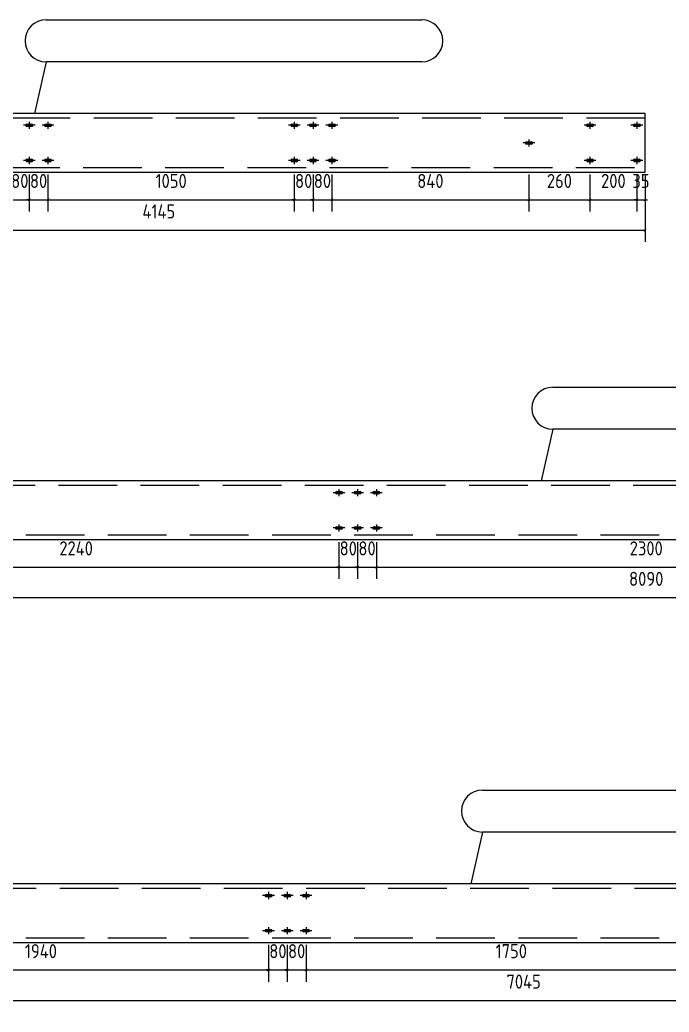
# Model space of a CAD drawing. Extents: x 533809 to 747315, y -17138 to 180511.
# Drawn here: x 687214 to 689982, y 49633 to 53860 of the extents above; entities that cross this region are included whole.
import ezdxf

# ---------------------------------------------------------------- set-up
doc = ezdxf.new("R2010")
doc.units = 0
doc.header["$LTSCALE"] = 1000
doc.header["$MEASUREMENT"] = 0
doc.linetypes.add('DASH', pattern=[0.35, 0.25, -0.1])
doc.layers.add('AXIS', color=3, linetype='Continuous')
doc.styles.get("Standard").update_dxf_attribs({"font": 'gbenor.shx', "bigfont": 'gbcbig.shx'})
doc.dimstyles.get("Standard").update_dxf_attribs({"dimscale": 100, "dimtxt": 3.5, "dimasz": 1, "dimexe": 2.5, "dimexo": 3, "dimgap": 1.5, "dimtad": 1, "dimdec": 0, "dimzin": 0, "dimdsep": 46, "dimtxsty": 'Standard', "dimblk": 'ARCHTICK', "dimcen": 0.09, "dimadec": 0, "dimazin": 0, "dimtfac": 1, "dimtdec": 0, "dimtix": 1, "dimtmove": 2, "dimatfit": 3, "dimfxl": 1, "dimtolj": 1, "dimtzin": 0, "dimarcsym": 0})

# ---------------------------------------------------------------- blocks, each defined once
blk = doc.blocks.new('_ArchTick')
at = {"color": 0, "linetype": 'ByBlock', "const_width": 0.4}
blk.add_lwpolyline([(-0.5, -0.5), (0.5, 0.5)], dxfattribs=at)
blk = doc.blocks.new('*D2745')
at = {"layer": 'AXIS', "color": 3, "lineweight": -2}
for p, q in [((685734.3, 53200.9), (685734.3, 52914)), ((689879.3, 53200.9), (689879.3, 52914)), ((685734.3, 52964), (689879.3, 52964))]:
    blk.add_line(p, q, dxfattribs=at)
at = {"layer": 'Defpoints', "color": 0}
for p in [(685734.3, 53210.9), (689879.3, 53210.9), (689879.3, 52964)]:
    blk.add_point(p, dxfattribs=at)
at = {"layer": 'AXIS', "color": 3, "lineweight": -2, "xscale": 10, "yscale": 10, "zscale": 10, "rotation": 180}
blk.add_blockref('_ArchTick', (685734.3, 52964), dxfattribs=at)
at = {"layer": 'AXIS', "color": 3, "lineweight": -2, "xscale": 10, "yscale": 10, "zscale": 10}
blk.add_blockref('_ArchTick', (689879.3, 52964), dxfattribs=at)
at = {"layer": 'AXIS', "color": 0, "insert": (687806.8, 53044), "char_height": 60, "attachment_point": 5}
blk.add_mtext('\\A1;4145', dxfattribs=at)
blk = doc.blocks.new('*D2698')
at = {"layer": 'AXIS', "color": 3, "lineweight": -2}
for p, q in [((687174.3, 53200.9), (687174.3, 53043.7)), ((687254.3, 53200.9), (687254.3, 53043.7)), ((687174.3, 53093.7), (687164.3, 53093.7)), ((687174.3, 53093.7), (687254.3, 53093.7)), ((687254.3, 53093.7), (687264.3, 53093.7))]:
    blk.add_line(p, q, dxfattribs=at)
at = {"layer": 'Defpoints', "color": 0}
for p in [(687174.3, 53210.9), (687254.3, 53210.9), (687254.3, 53093.7)]:
    blk.add_point(p, dxfattribs=at)
at = {"layer": 'AXIS', "color": 3, "lineweight": -2, "xscale": 10, "yscale": 10, "zscale": 10}
blk.add_blockref('_ArchTick', (687174.3, 53093.7), dxfattribs=at)
at = {"layer": 'AXIS', "color": 3, "lineweight": -2, "xscale": 10, "yscale": 10, "zscale": 10, "rotation": 180}
blk.add_blockref('_ArchTick', (687254.3, 53093.7), dxfattribs=at)
at = {"layer": 'AXIS', "color": 0, "insert": (687214.3, 53173.7), "char_height": 60, "attachment_point": 5}
blk.add_mtext('\\A1;80', dxfattribs=at)
blk = doc.blocks.new('*D2699')
at = {"layer": 'AXIS', "color": 3, "lineweight": -2}
for p, q in [((687254.3, 53200.9), (687254.3, 53043.7)), ((687334.3, 53200.9), (687334.3, 53043.7)), ((687254.3, 53093.7), (687244.3, 53093.7)), ((687254.3, 53093.7), (687334.3, 53093.7)), ((687334.3, 53093.7), (687344.3, 53093.7))]:
    blk.add_line(p, q, dxfattribs=at)
at = {"layer": 'Defpoints', "color": 0}
for p in [(687254.3, 53210.9), (687334.3, 53210.9), (687334.3, 53093.7)]:
    blk.add_point(p, dxfattribs=at)
at = {"layer": 'AXIS', "color": 3, "lineweight": -2, "xscale": 10, "yscale": 10, "zscale": 10}
blk.add_blockref('_ArchTick', (687254.3, 53093.7), dxfattribs=at)
at = {"layer": 'AXIS', "color": 3, "lineweight": -2, "xscale": 10, "yscale": 10, "zscale": 10, "rotation": 180}
blk.add_blockref('_ArchTick', (687334.3, 53093.7), dxfattribs=at)
at = {"layer": 'AXIS', "color": 0, "insert": (687294.3, 53173.7), "char_height": 60, "attachment_point": 5}
blk.add_mtext('\\A1;80', dxfattribs=at)
blk = doc.blocks.new('*D2700')
at = {"layer": 'AXIS', "color": 3, "lineweight": -2}
for p, q in [((687334.3, 53200.9), (687334.3, 53043.7)), ((688384.3, 53200.9), (688384.3, 53043.7)), ((687334.3, 53093.7), (688384.3, 53093.7))]:
    blk.add_line(p, q, dxfattribs=at)
at = {"layer": 'Defpoints', "color": 0}
for p in [(687334.3, 53210.9), (688384.3, 53210.9), (688384.3, 53093.7)]:
    blk.add_point(p, dxfattribs=at)
at = {"layer": 'AXIS', "color": 3, "lineweight": -2, "xscale": 10, "yscale": 10, "zscale": 10, "rotation": 180}
blk.add_blockref('_ArchTick', (687334.3, 53093.7), dxfattribs=at)
at = {"layer": 'AXIS', "color": 3, "lineweight": -2, "xscale": 10, "yscale": 10, "zscale": 10}
blk.add_blockref('_ArchTick', (688384.3, 53093.7), dxfattribs=at)
at = {"layer": 'AXIS', "color": 0, "insert": (687859.3, 53173.7), "char_height": 60, "attachment_point": 5}
blk.add_mtext('\\A1;1050', dxfattribs=at)
blk = doc.blocks.new('*D2701')
at = {"layer": 'AXIS', "color": 3, "lineweight": -2}
for p, q in [((688384.3, 53200.9), (688384.3, 53043.7)), ((688464.3, 53200.9), (688464.3, 53043.7)), ((688384.3, 53093.7), (688374.3, 53093.7)), ((688384.3, 53093.7), (688464.3, 53093.7)), ((688464.3, 53093.7), (688474.3, 53093.7))]:
    blk.add_line(p, q, dxfattribs=at)
at = {"layer": 'Defpoints', "color": 0}
for p in [(688384.3, 53210.9), (688464.3, 53210.9), (688464.3, 53093.7)]:
    blk.add_point(p, dxfattribs=at)
at = {"layer": 'AXIS', "color": 3, "lineweight": -2, "xscale": 10, "yscale": 10, "zscale": 10}
blk.add_blockref('_ArchTick', (688384.3, 53093.7), dxfattribs=at)
at = {"layer": 'AXIS', "color": 3, "lineweight": -2, "xscale": 10, "yscale": 10, "zscale": 10, "rotation": 180}
blk.add_blockref('_ArchTick', (688464.3, 53093.7), dxfattribs=at)
at = {"layer": 'AXIS', "color": 0, "insert": (688424.3, 53173.7), "char_height": 60, "attachment_point": 5}
blk.add_mtext('\\A1;80', dxfattribs=at)
blk = doc.blocks.new('*D2702')
at = {"layer": 'AXIS', "color": 3, "lineweight": -2}
for p, q in [((688464.3, 53200.9), (688464.3, 53043.7)), ((688544.3, 53200.9), (688544.3, 53043.7)), ((688464.3, 53093.7), (688454.3, 53093.7)), ((688464.3, 53093.7), (688544.3, 53093.7)), ((688544.3, 53093.7), (688554.3, 53093.7))]:
    blk.add_line(p, q, dxfattribs=at)
at = {"layer": 'Defpoints', "color": 0}
for p in [(688464.3, 53210.9), (688544.3, 53210.9), (688544.3, 53093.7)]:
    blk.add_point(p, dxfattribs=at)
at = {"layer": 'AXIS', "color": 3, "lineweight": -2, "xscale": 10, "yscale": 10, "zscale": 10}
blk.add_blockref('_ArchTick', (688464.3, 53093.7), dxfattribs=at)
at = {"layer": 'AXIS', "color": 3, "lineweight": -2, "xscale": 10, "yscale": 10, "zscale": 10, "rotation": 180}
blk.add_blockref('_ArchTick', (688544.3, 53093.7), dxfattribs=at)
at = {"layer": 'AXIS', "color": 0, "insert": (688504.3, 53173.7), "char_height": 60, "attachment_point": 5}
blk.add_mtext('\\A1;80', dxfattribs=at)
blk = doc.blocks.new('*D2703')
at = {"layer": 'AXIS', "color": 3, "lineweight": -2}
for p, q in [((688544.3, 53200.9), (688544.3, 53043.7)), ((689384.3, 53200.9), (689384.3, 53043.7)), ((688544.3, 53093.7), (689384.3, 53093.7))]:
    blk.add_line(p, q, dxfattribs=at)
at = {"layer": 'Defpoints', "color": 0}
for p in [(688544.3, 53210.9), (689384.3, 53210.9), (689384.3, 53093.7)]:
    blk.add_point(p, dxfattribs=at)
at = {"layer": 'AXIS', "color": 3, "lineweight": -2, "xscale": 10, "yscale": 10, "zscale": 10, "rotation": 180}
blk.add_blockref('_ArchTick', (688544.3, 53093.7), dxfattribs=at)
at = {"layer": 'AXIS', "color": 3, "lineweight": -2, "xscale": 10, "yscale": 10, "zscale": 10}
blk.add_blockref('_ArchTick', (689384.3, 53093.7), dxfattribs=at)
at = {"layer": 'AXIS', "color": 0, "insert": (688964.3, 53173.7), "char_height": 60, "attachment_point": 5}
blk.add_mtext('\\A1;840', dxfattribs=at)
blk = doc.blocks.new('*D2704')
at = {"layer": 'AXIS', "color": 3, "lineweight": -2}
for p, q in [((689384.3, 53200.9), (689384.3, 53043.7)), ((689644.3, 53200.9), (689644.3, 53043.7)), ((689384.3, 53093.7), (689644.3, 53093.7))]:
    blk.add_line(p, q, dxfattribs=at)
at = {"layer": 'Defpoints', "color": 0}
for p in [(689384.3, 53210.9), (689644.3, 53210.9), (689644.3, 53093.7)]:
    blk.add_point(p, dxfattribs=at)
at = {"layer": 'AXIS', "color": 3, "lineweight": -2, "xscale": 10, "yscale": 10, "zscale": 10, "rotation": 180}
blk.add_blockref('_ArchTick', (689384.3, 53093.7), dxfattribs=at)
at = {"layer": 'AXIS', "color": 3, "lineweight": -2, "xscale": 10, "yscale": 10, "zscale": 10}
blk.add_blockref('_ArchTick', (689644.3, 53093.7), dxfattribs=at)
at = {"layer": 'AXIS', "color": 0, "insert": (689514.3, 53173.7), "char_height": 60, "attachment_point": 5}
blk.add_mtext('\\A1;260', dxfattribs=at)
blk = doc.blocks.new('*D2705')
at = {"layer": 'AXIS', "color": 3, "lineweight": -2}
for p, q in [((689644.3, 53200.9), (689644.3, 53043.7)), ((689844.3, 53200.9), (689844.3, 53043.7)), ((689644.3, 53093.7), (689844.3, 53093.7))]:
    blk.add_line(p, q, dxfattribs=at)
at = {"layer": 'Defpoints', "color": 0}
for p in [(689644.3, 53210.9), (689844.3, 53210.9), (689844.3, 53093.7)]:
    blk.add_point(p, dxfattribs=at)
at = {"layer": 'AXIS', "color": 3, "lineweight": -2, "xscale": 10, "yscale": 10, "zscale": 10, "rotation": 180}
blk.add_blockref('_ArchTick', (689644.3, 53093.7), dxfattribs=at)
at = {"layer": 'AXIS', "color": 3, "lineweight": -2, "xscale": 10, "yscale": 10, "zscale": 10}
blk.add_blockref('_ArchTick', (689844.3, 53093.7), dxfattribs=at)
at = {"layer": 'AXIS', "color": 0, "insert": (689744.3, 53173.7), "char_height": 60, "attachment_point": 5}
blk.add_mtext('\\A1;200', dxfattribs=at)
blk = doc.blocks.new('*D2706')
at = {"layer": 'AXIS', "color": 3, "lineweight": -2}
for p, q in [((689844.3, 53200.9), (689844.3, 53043.7)), ((689879.3, 53200.9), (689879.3, 53043.7)), ((689844.3, 53093.7), (689834.3, 53093.7)), ((689844.3, 53093.7), (689879.3, 53093.7)), ((689879.3, 53093.7), (689889.3, 53093.7))]:
    blk.add_line(p, q, dxfattribs=at)
at = {"layer": 'Defpoints', "color": 0}
for p in [(689844.3, 53210.9), (689879.3, 53210.9), (689879.3, 53093.7)]:
    blk.add_point(p, dxfattribs=at)
at = {"layer": 'AXIS', "color": 3, "lineweight": -2, "xscale": 10, "yscale": 10, "zscale": 10}
blk.add_blockref('_ArchTick', (689844.3, 53093.7), dxfattribs=at)
at = {"layer": 'AXIS', "color": 3, "lineweight": -2, "xscale": 10, "yscale": 10, "zscale": 10, "rotation": 180}
blk.add_blockref('_ArchTick', (689879.3, 53093.7), dxfattribs=at)
at = {"layer": 'AXIS', "color": 0, "insert": (689861.8, 53173.7), "char_height": 60, "attachment_point": 5}
blk.add_mtext('\\A1;35', dxfattribs=at)
blk = doc.blocks.new('*D2711')
at = {"layer": 'AXIS', "color": 3, "lineweight": -2}
for p, q in [((685839.3, 51635.8), (685839.3, 51348.9)), ((693929.3, 51635.8), (693929.3, 51348.9)), ((685839.3, 51398.9), (693929.3, 51398.9))]:
    blk.add_line(p, q, dxfattribs=at)
at = {"layer": 'Defpoints', "color": 0}
for p in [(685839.3, 51645.8), (693929.3, 51645.8), (693929.3, 51398.9)]:
    blk.add_point(p, dxfattribs=at)
at = {"layer": 'AXIS', "color": 3, "lineweight": -2, "xscale": 10, "yscale": 10, "zscale": 10, "rotation": 180}
blk.add_blockref('_ArchTick', (685839.3, 51398.9), dxfattribs=at)
at = {"layer": 'AXIS', "color": 3, "lineweight": -2, "xscale": 10, "yscale": 10, "zscale": 10}
blk.add_blockref('_ArchTick', (693929.3, 51398.9), dxfattribs=at)
at = {"layer": 'AXIS', "color": 0, "insert": (689884.3, 51478.9), "char_height": 60, "attachment_point": 5}
blk.add_mtext('\\A1;8090', dxfattribs=at)
blk = doc.blocks.new('*D2714')
at = {"layer": 'AXIS', "color": 3, "lineweight": -2}
for p, q in [((686334.3, 51635.8), (686334.3, 51478.6)), ((688574.3, 51635.8), (688574.3, 51478.6)), ((686334.3, 51528.6), (688574.3, 51528.6))]:
    blk.add_line(p, q, dxfattribs=at)
at = {"layer": 'Defpoints', "color": 0}
for p in [(686334.3, 51645.8), (688574.3, 51645.8), (688574.3, 51528.6)]:
    blk.add_point(p, dxfattribs=at)
at = {"layer": 'AXIS', "color": 3, "lineweight": -2, "xscale": 10, "yscale": 10, "zscale": 10, "rotation": 180}
blk.add_blockref('_ArchTick', (686334.3, 51528.6), dxfattribs=at)
at = {"layer": 'AXIS', "color": 3, "lineweight": -2, "xscale": 10, "yscale": 10, "zscale": 10}
blk.add_blockref('_ArchTick', (688574.3, 51528.6), dxfattribs=at)
at = {"layer": 'AXIS', "color": 0, "insert": (687454.3, 51608.6), "char_height": 60, "attachment_point": 5}
blk.add_mtext('\\A1;2240', dxfattribs=at)
blk = doc.blocks.new('*D2715')
at = {"layer": 'AXIS', "color": 3, "lineweight": -2}
for p, q in [((688574.3, 51635.8), (688574.3, 51478.6)), ((688654.3, 51635.8), (688654.3, 51478.6)), ((688574.3, 51528.6), (688564.3, 51528.6)), ((688574.3, 51528.6), (688654.3, 51528.6)), ((688654.3, 51528.6), (688664.3, 51528.6))]:
    blk.add_line(p, q, dxfattribs=at)
at = {"layer": 'Defpoints', "color": 0}
for p in [(688574.3, 51645.8), (688654.3, 51645.8), (688654.3, 51528.6)]:
    blk.add_point(p, dxfattribs=at)
at = {"layer": 'AXIS', "color": 3, "lineweight": -2, "xscale": 10, "yscale": 10, "zscale": 10}
blk.add_blockref('_ArchTick', (688574.3, 51528.6), dxfattribs=at)
at = {"layer": 'AXIS', "color": 3, "lineweight": -2, "xscale": 10, "yscale": 10, "zscale": 10, "rotation": 180}
blk.add_blockref('_ArchTick', (688654.3, 51528.6), dxfattribs=at)
at = {"layer": 'AXIS', "color": 0, "insert": (688614.3, 51608.6), "char_height": 60, "attachment_point": 5}
blk.add_mtext('\\A1;80', dxfattribs=at)
blk = doc.blocks.new('*D2716')
at = {"layer": 'AXIS', "color": 3, "lineweight": -2}
for p, q in [((688654.3, 51635.8), (688654.3, 51478.6)), ((688734.3, 51635.8), (688734.3, 51478.6)), ((688654.3, 51528.6), (688644.3, 51528.6)), ((688654.3, 51528.6), (688734.3, 51528.6)), ((688734.3, 51528.6), (688744.3, 51528.6))]:
    blk.add_line(p, q, dxfattribs=at)
at = {"layer": 'Defpoints', "color": 0}
for p in [(688654.3, 51645.8), (688734.3, 51645.8), (688734.3, 51528.6)]:
    blk.add_point(p, dxfattribs=at)
at = {"layer": 'AXIS', "color": 3, "lineweight": -2, "xscale": 10, "yscale": 10, "zscale": 10}
blk.add_blockref('_ArchTick', (688654.3, 51528.6), dxfattribs=at)
at = {"layer": 'AXIS', "color": 3, "lineweight": -2, "xscale": 10, "yscale": 10, "zscale": 10, "rotation": 180}
blk.add_blockref('_ArchTick', (688734.3, 51528.6), dxfattribs=at)
at = {"layer": 'AXIS', "color": 0, "insert": (688694.3, 51608.6), "char_height": 60, "attachment_point": 5}
blk.add_mtext('\\A1;80', dxfattribs=at)
blk = doc.blocks.new('*D2717')
at = {"layer": 'AXIS', "color": 3, "lineweight": -2}
for p, q in [((688734.3, 51635.8), (688734.3, 51478.6)), ((691034.3, 51635.8), (691034.3, 51478.6)), ((688734.3, 51528.6), (691034.3, 51528.6))]:
    blk.add_line(p, q, dxfattribs=at)
at = {"layer": 'Defpoints', "color": 0}
for p in [(688734.3, 51645.8), (691034.3, 51645.8), (691034.3, 51528.6)]:
    blk.add_point(p, dxfattribs=at)
at = {"layer": 'AXIS', "color": 3, "lineweight": -2, "xscale": 10, "yscale": 10, "zscale": 10, "rotation": 180}
blk.add_blockref('_ArchTick', (688734.3, 51528.6), dxfattribs=at)
at = {"layer": 'AXIS', "color": 3, "lineweight": -2, "xscale": 10, "yscale": 10, "zscale": 10}
blk.add_blockref('_ArchTick', (691034.3, 51528.6), dxfattribs=at)
at = {"layer": 'AXIS', "color": 0, "insert": (689884.3, 51608.6), "char_height": 60, "attachment_point": 5}
blk.add_mtext('\\A1;2300', dxfattribs=at)
blk = doc.blocks.new('*D2728')
at = {"layer": 'AXIS', "color": 3, "lineweight": -2}
for p, q in [((685839.3, 49920), (685839.3, 49633.2)), ((692884.3, 49920), (692884.3, 49633.2)), ((685839.3, 49683.2), (692884.3, 49683.2))]:
    blk.add_line(p, q, dxfattribs=at)
at = {"layer": 'Defpoints', "color": 0}
for p in [(685839.3, 49930), (692884.3, 49930), (692884.3, 49683.2)]:
    blk.add_point(p, dxfattribs=at)
at = {"layer": 'AXIS', "color": 3, "lineweight": -2, "xscale": 10, "yscale": 10, "zscale": 10, "rotation": 180}
blk.add_blockref('_ArchTick', (685839.3, 49683.2), dxfattribs=at)
at = {"layer": 'AXIS', "color": 3, "lineweight": -2, "xscale": 10, "yscale": 10, "zscale": 10}
blk.add_blockref('_ArchTick', (692884.3, 49683.2), dxfattribs=at)
at = {"layer": 'AXIS', "color": 0, "insert": (689361.8, 49763.2), "char_height": 60, "attachment_point": 5}
blk.add_mtext('\\A1;7045', dxfattribs=at)
blk = doc.blocks.new('*D2731')
at = {"layer": 'AXIS', "color": 3, "lineweight": -2}
for p, q in [((686334.3, 49920), (686334.3, 49762.9)), ((688274.3, 49920), (688274.3, 49762.9)), ((686334.3, 49812.9), (688274.3, 49812.9))]:
    blk.add_line(p, q, dxfattribs=at)
at = {"layer": 'Defpoints', "color": 0}
for p in [(686334.3, 49930), (688274.3, 49930), (688274.3, 49812.9)]:
    blk.add_point(p, dxfattribs=at)
at = {"layer": 'AXIS', "color": 3, "lineweight": -2, "xscale": 10, "yscale": 10, "zscale": 10, "rotation": 180}
blk.add_blockref('_ArchTick', (686334.3, 49812.9), dxfattribs=at)
at = {"layer": 'AXIS', "color": 3, "lineweight": -2, "xscale": 10, "yscale": 10, "zscale": 10}
blk.add_blockref('_ArchTick', (688274.3, 49812.9), dxfattribs=at)
at = {"layer": 'AXIS', "color": 0, "insert": (687304.3, 49892.9), "char_height": 60, "attachment_point": 5}
blk.add_mtext('\\A1;1940', dxfattribs=at)
blk = doc.blocks.new('*D2732')
at = {"layer": 'AXIS', "color": 3, "lineweight": -2}
for p, q in [((688274.3, 49920), (688274.3, 49762.9)), ((688354.3, 49920), (688354.3, 49762.9)), ((688274.3, 49812.9), (688264.3, 49812.9)), ((688274.3, 49812.9), (688354.3, 49812.9)), ((688354.3, 49812.9), (688364.3, 49812.9))]:
    blk.add_line(p, q, dxfattribs=at)
at = {"layer": 'Defpoints', "color": 0}
for p in [(688274.3, 49930), (688354.3, 49930), (688354.3, 49812.9)]:
    blk.add_point(p, dxfattribs=at)
at = {"layer": 'AXIS', "color": 3, "lineweight": -2, "xscale": 10, "yscale": 10, "zscale": 10}
blk.add_blockref('_ArchTick', (688274.3, 49812.9), dxfattribs=at)
at = {"layer": 'AXIS', "color": 3, "lineweight": -2, "xscale": 10, "yscale": 10, "zscale": 10, "rotation": 180}
blk.add_blockref('_ArchTick', (688354.3, 49812.9), dxfattribs=at)
at = {"layer": 'AXIS', "color": 0, "insert": (688314.3, 49892.9), "char_height": 60, "attachment_point": 5}
blk.add_mtext('\\A1;80', dxfattribs=at)
blk = doc.blocks.new('*D2733')
at = {"layer": 'AXIS', "color": 3, "lineweight": -2}
for p, q in [((688354.3, 49920), (688354.3, 49762.9)), ((688434.3, 49920), (688434.3, 49762.9)), ((688354.3, 49812.9), (688344.3, 49812.9)), ((688354.3, 49812.9), (688434.3, 49812.9)), ((688434.3, 49812.9), (688444.3, 49812.9))]:
    blk.add_line(p, q, dxfattribs=at)
at = {"layer": 'Defpoints', "color": 0}
for p in [(688354.3, 49930), (688434.3, 49930), (688434.3, 49812.9)]:
    blk.add_point(p, dxfattribs=at)
at = {"layer": 'AXIS', "color": 3, "lineweight": -2, "xscale": 10, "yscale": 10, "zscale": 10}
blk.add_blockref('_ArchTick', (688354.3, 49812.9), dxfattribs=at)
at = {"layer": 'AXIS', "color": 3, "lineweight": -2, "xscale": 10, "yscale": 10, "zscale": 10, "rotation": 180}
blk.add_blockref('_ArchTick', (688434.3, 49812.9), dxfattribs=at)
at = {"layer": 'AXIS', "color": 0, "insert": (688394.3, 49892.9), "char_height": 60, "attachment_point": 5}
blk.add_mtext('\\A1;80', dxfattribs=at)
blk = doc.blocks.new('*D2734')
at = {"layer": 'AXIS', "color": 3, "lineweight": -2}
for p, q in [((688434.3, 49920), (688434.3, 49762.9)), ((690184.3, 49920), (690184.3, 49762.9)), ((688434.3, 49812.9), (690184.3, 49812.9))]:
    blk.add_line(p, q, dxfattribs=at)
at = {"layer": 'Defpoints', "color": 0}
for p in [(688434.3, 49930), (690184.3, 49930), (690184.3, 49812.9)]:
    blk.add_point(p, dxfattribs=at)
at = {"layer": 'AXIS', "color": 3, "lineweight": -2, "xscale": 10, "yscale": 10, "zscale": 10, "rotation": 180}
blk.add_blockref('_ArchTick', (688434.3, 49812.9), dxfattribs=at)
at = {"layer": 'AXIS', "color": 3, "lineweight": -2, "xscale": 10, "yscale": 10, "zscale": 10}
blk.add_blockref('_ArchTick', (690184.3, 49812.9), dxfattribs=at)
at = {"layer": 'AXIS', "color": 0, "insert": (689309.3, 49892.9), "char_height": 60, "attachment_point": 5}
blk.add_mtext('\\A1;1750', dxfattribs=at)

msp = doc.modelspace()

# ---------------------------------------------------------------- linework, layer by layer
for p, q in [((687325.9, 53681.3), (687276.8, 53460.9)), ((689879.3, 53460.9), (685734.3, 53460.9)), ((689879.3, 53210.9), (689879.3, 53460.9)), ((687279.3, 53410.9), (687229.3, 53410.9)), ((687244.3, 53415.9), (687264.3, 53415.9)), ((687264.3, 53405.9), (687244.3, 53405.9)), ((687254.3, 53425.9), (687254.3, 53395.9)), ((687359.3, 53410.9), (687309.3, 53410.9)), ((687324.3, 53415.9), (687344.3, 53415.9)), ((687344.3, 53405.9), (687324.3, 53405.9)), ((687334.3, 53425.9), (687334.3, 53395.9)), ((688409.3, 53410.9), (688359.3, 53410.9)), ((688374.3, 53415.9), (688394.3, 53415.9)), ((688394.3, 53405.9), (688374.3, 53405.9)), ((688384.3, 53425.9), (688384.3, 53395.9)), ((688489.3, 53410.9), (688439.3, 53410.9)), ((688454.3, 53415.9), (688474.3, 53415.9)), ((688474.3, 53405.9), (688454.3, 53405.9)), ((688464.3, 53425.9), (688464.3, 53395.9)), ((688569.3, 53410.9), (688519.3, 53410.9)), ((688534.3, 53415.9), (688554.3, 53415.9)), ((688554.3, 53405.9), (688534.3, 53405.9)), ((688544.3, 53425.9), (688544.3, 53395.9)), ((689669.3, 53410.9), (689619.3, 53410.9)), ((689634.3, 53415.9), (689654.3, 53415.9)), ((689654.3, 53405.9), (689634.3, 53405.9)), ((689644.3, 53425.9), (689644.3, 53395.9)), ((689869.3, 53410.9), (689819.3, 53410.9)), ((689834.3, 53415.9), (689854.3, 53415.9)), ((689854.3, 53405.9), (689834.3, 53405.9)), ((689844.3, 53425.9), (689844.3, 53395.9)), ((689384.3, 53350.9), (689384.3, 53320.9)), ((689409.3, 53335.9), (689359.3, 53335.9)), ((689374.3, 53340.9), (689394.3, 53340.9)), ((689394.3, 53330.9), (689374.3, 53330.9)), ((687279.3, 53260.9), (687229.3, 53260.9)), ((687244.3, 53265.9), (687264.3, 53265.9)), ((687254.3, 53275.9), (687254.3, 53245.9)), ((687359.3, 53260.9), (687309.3, 53260.9)), ((687324.3, 53265.9), (687344.3, 53265.9)), ((687334.3, 53275.9), (687334.3, 53245.9)), ((688409.3, 53260.9), (688359.3, 53260.9)), ((688374.3, 53265.9), (688394.3, 53265.9)), ((688384.3, 53275.9), (688384.3, 53245.9)), ((688489.3, 53260.9), (688439.3, 53260.9)), ((688454.3, 53265.9), (688474.3, 53265.9)), ((688464.3, 53275.9), (688464.3, 53245.9)), ((688569.3, 53260.9), (688519.3, 53260.9)), ((688534.3, 53265.9), (688554.3, 53265.9)), ((688544.3, 53275.9), (688544.3, 53245.9)), ((689669.3, 53260.9), (689619.3, 53260.9)), ((689634.3, 53265.9), (689654.3, 53265.9)), ((689644.3, 53275.9), (689644.3, 53245.9)), ((689869.3, 53260.9), (689819.3, 53260.9)), ((689834.3, 53265.9), (689854.3, 53265.9)), ((689844.3, 53275.9), (689844.3, 53245.9)), ((687264.3, 53255.9), (687244.3, 53255.9)), ((687344.3, 53255.9), (687324.3, 53255.9)), ((688394.3, 53255.9), (688374.3, 53255.9)), ((688474.3, 53255.9), (688454.3, 53255.9)), ((688554.3, 53255.9), (688534.3, 53255.9)), ((689654.3, 53255.9), (689634.3, 53255.9)), ((689854.3, 53255.9), (689834.3, 53255.9)), ((685734.3, 53210.9), (689879.3, 53210.9)), ((689486.1, 52116.1), (689437, 51895.8)), ((693929.3, 51895.8), (685839.3, 51895.8)), ((688599.3, 51845.8), (688549.3, 51845.8)), ((688564.3, 51850.8), (688584.3, 51850.8)), ((688584.3, 51840.8), (688564.3, 51840.8)), ((688574.3, 51860.8), (688574.3, 51830.8)), ((688679.3, 51845.8), (688629.3, 51845.8)), ((688644.3, 51850.8), (688664.3, 51850.8)), ((688664.3, 51840.8), (688644.3, 51840.8)), ((688654.3, 51860.8), (688654.3, 51830.8)), ((688759.3, 51845.8), (688709.3, 51845.8)), ((688724.3, 51850.8), (688744.3, 51850.8)), ((688744.3, 51840.8), (688724.3, 51840.8)), ((688734.3, 51860.8), (688734.3, 51830.8)), ((688599.3, 51695.8), (688549.3, 51695.8)), ((688564.3, 51700.8), (688584.3, 51700.8)), ((688574.3, 51710.8), (688574.3, 51680.8)), ((688679.3, 51695.8), (688629.3, 51695.8)), ((688644.3, 51700.8), (688664.3, 51700.8)), ((688654.3, 51710.8), (688654.3, 51680.8)), ((688759.3, 51695.8), (688709.3, 51695.8)), ((688724.3, 51700.8), (688744.3, 51700.8)), ((688734.3, 51710.8), (688734.3, 51680.8)), ((688584.3, 51690.8), (688564.3, 51690.8)), ((688664.3, 51690.8), (688644.3, 51690.8)), ((688744.3, 51690.8), (688724.3, 51690.8)), ((685839.3, 51645.8), (693929.3, 51645.8)), ((689186.1, 50400.4), (689137, 50180)), ((692884.3, 50180), (685839.3, 50180)), ((688264.3, 50135), (688284.3, 50135)), ((688274.3, 50145), (688274.3, 50115)), ((688344.3, 50135), (688364.3, 50135)), ((688354.3, 50145), (688354.3, 50115)), ((688424.3, 50135), (688444.3, 50135)), ((688434.3, 50145), (688434.3, 50115)), ((688299.3, 50130), (688249.3, 50130)), ((688284.3, 50125), (688264.3, 50125)), ((688379.3, 50130), (688329.3, 50130)), ((688364.3, 50125), (688344.3, 50125)), ((688459.3, 50130), (688409.3, 50130)), ((688444.3, 50125), (688424.3, 50125)), ((688299.3, 49980), (688249.3, 49980)), ((688264.3, 49985), (688284.3, 49985)), ((688284.3, 49975), (688264.3, 49975)), ((688274.3, 49995), (688274.3, 49965)), ((688379.3, 49980), (688329.3, 49980)), ((688344.3, 49985), (688364.3, 49985)), ((688364.3, 49975), (688344.3, 49975)), ((688354.3, 49995), (688354.3, 49965)), ((688459.3, 49980), (688409.3, 49980)), ((688424.3, 49985), (688444.3, 49985)), ((688444.3, 49975), (688424.3, 49975)), ((688434.3, 49995), (688434.3, 49965)), ((685839.3, 49930), (692884.3, 49930))]:
    msp.add_line(p, q)
at = {"linetype": 'DASH'}
for p, q in [((689879.3, 53440.9), (685734.3, 53440.9)), ((685734.3, 53230.9), (689879.3, 53230.9)), ((693929.3, 51875.8), (685839.3, 51875.8)), ((685839.3, 51665.8), (693929.3, 51665.8)), ((692884.3, 50160), (685839.3, 50160)), ((685839.3, 49950), (692884.3, 49950))]:
    msp.add_line(p, q, dxfattribs=at)
for points in [[(687325.9, 53860), (688927.8, 53860)], [(688927.8, 53681.3), (687325.9, 53681.3)], [(689486.1, 52294.9), (691088, 52294.9)], [(691088, 52116.1), (689486.1, 52116.1)], [(689186.1, 50579.2), (690788, 50579.2)], [(690788, 50400.4), (689186.1, 50400.4)]]:
    msp.add_lwpolyline(points)
for centre, radius, start, end in [((687325.9, 53770.6), 89.4, 90, 270), ((688927.8, 53770.6), 89.4, 270, 90), ((687244.3, 53410.9), 5, 90, 270), ((687264.3, 53410.9), 5, 270, 90), ((687324.3, 53410.9), 5, 90, 270), ((687344.3, 53410.9), 5, 270, 90), ((688374.3, 53410.9), 5, 90, 270), ((688394.3, 53410.9), 5, 270, 90), ((688454.3, 53410.9), 5, 90, 270), ((688474.3, 53410.9), 5, 270, 90), ((688534.3, 53410.9), 5, 90, 270), ((688554.3, 53410.9), 5, 270, 90), ((689634.3, 53410.9), 5, 90, 270), ((689654.3, 53410.9), 5, 270, 90), ((689834.3, 53410.9), 5, 90, 270), ((689854.3, 53410.9), 5, 270, 90), ((689374.3, 53335.9), 5, 90, 270), ((689394.3, 53335.9), 5, 270, 90), ((687244.3, 53260.9), 5, 90, 270), ((687264.3, 53260.9), 5, 270, 90), ((687324.3, 53260.9), 5, 90, 270), ((687344.3, 53260.9), 5, 270, 90), ((688374.3, 53260.9), 5, 90, 270), ((688394.3, 53260.9), 5, 270, 90), ((688454.3, 53260.9), 5, 90, 270), ((688474.3, 53260.9), 5, 270, 90), ((688534.3, 53260.9), 5, 90, 270), ((688554.3, 53260.9), 5, 270, 90), ((689634.3, 53260.9), 5, 90, 270), ((689654.3, 53260.9), 5, 270, 90), ((689834.3, 53260.9), 5, 90, 270), ((689854.3, 53260.9), 5, 270, 90), ((689486.1, 52205.5), 89.4, 90, 270), ((688564.3, 51845.8), 5, 90, 270), ((688584.3, 51845.8), 5, 270, 90), ((688644.3, 51845.8), 5, 90, 270), ((688664.3, 51845.8), 5, 270, 90), ((688724.3, 51845.8), 5, 90, 270), ((688744.3, 51845.8), 5, 270, 90), ((688564.3, 51695.8), 5, 90, 270), ((688584.3, 51695.8), 5, 270, 90), ((688644.3, 51695.8), 5, 90, 270), ((688664.3, 51695.8), 5, 270, 90), ((688724.3, 51695.8), 5, 90, 270), ((688744.3, 51695.8), 5, 270, 90), ((689186.1, 50489.8), 89.4, 90, 270), ((688264.3, 50130), 5, 90, 270), ((688284.3, 50130), 5, 270, 90), ((688344.3, 50130), 5, 90, 270), ((688364.3, 50130), 5, 270, 90), ((688424.3, 50130), 5, 90, 270), ((688444.3, 50130), 5, 270, 90), ((688264.3, 49980), 5, 90, 270), ((688284.3, 49980), 5, 270, 90), ((688344.3, 49980), 5, 90, 270), ((688364.3, 49980), 5, 270, 90), ((688424.3, 49980), 5, 90, 270), ((688444.3, 49980), 5, 270, 90)]:
    msp.add_arc(centre, radius, start, end)

# ---------------------------------------------------------------- dimensions: what is measured, and where the dimension line sits
at = {"layer": 'AXIS', "color": 0}
for p1, p2, picture, middle in [((685734.3, 53210.9), (689879.3, 53210.9), '*D2745', (687806.8, 53044)), ((685839.3, 51645.8), (693929.3, 51645.8), '*D2711', (689884.3, 51478.9)), ((685839.3, 49930), (692884.3, 49930), '*D2728', (689361.8, 49763.2))]:
    dim = msp.add_aligned_dim(p1=p1, p2=p2, distance=-246.9, dimstyle='Standard', override={"dimtxt": 0.6, "dimasz": 0.1, "dimexe": 0.5, "dimexo": 0.1, "dimgap": 0.5, "dimclrd": 3, "dimclre": 3}, dxfattribs=at)
    dim.commit()
    dim.dimension.update_dxf_attribs({"geometry": picture, "text_midpoint": middle})
for base, p1, p2, picture, middle in [((687254.3, 53093.7), (687174.3, 53210.9), (687254.3, 53210.9), '*D2698', (687214.3, 53173.7)), ((687334.3, 53093.7), (687254.3, 53210.9), (687334.3, 53210.9), '*D2699', (687294.3, 53173.7)), ((688384.3, 53093.7), (687334.3, 53210.9), (688384.3, 53210.9), '*D2700', (687859.3, 53173.7)), ((688464.3, 53093.7), (688384.3, 53210.9), (688464.3, 53210.9), '*D2701', (688424.3, 53173.7)), ((688544.3, 53093.7), (688464.3, 53210.9), (688544.3, 53210.9), '*D2702', (688504.3, 53173.7)), ((689384.3, 53093.7), (688544.3, 53210.9), (689384.3, 53210.9), '*D2703', (688964.3, 53173.7)), ((689644.3, 53093.7), (689384.3, 53210.9), (689644.3, 53210.9), '*D2704', (689514.3, 53173.7)), ((689844.3, 53093.7), (689644.3, 53210.9), (689844.3, 53210.9), '*D2705', (689744.3, 53173.7)), ((689879.3, 53093.7), (689844.3, 53210.9), (689879.3, 53210.9), '*D2706', (689861.8, 53173.7)), ((688574.3, 51528.6), (686334.3, 51645.8), (688574.3, 51645.8), '*D2714', (687454.3, 51608.6)), ((688654.3, 51528.6), (688574.3, 51645.8), (688654.3, 51645.8), '*D2715', (688614.3, 51608.6)), ((688734.3, 51528.6), (688654.3, 51645.8), (688734.3, 51645.8), '*D2716', (688694.3, 51608.6)), ((691034.3, 51528.6), (688734.3, 51645.8), (691034.3, 51645.8), '*D2717', (689884.3, 51608.6)), ((688274.3, 49812.9), (686334.3, 49930), (688274.3, 49930), '*D2731', (687304.3, 49892.9)), ((688354.3, 49812.9), (688274.3, 49930), (688354.3, 49930), '*D2732', (688314.3, 49892.9)), ((688434.3, 49812.9), (688354.3, 49930), (688434.3, 49930), '*D2733', (688394.3, 49892.9)), ((690184.3, 49812.9), (688434.3, 49930), (690184.3, 49930), '*D2734', (689309.3, 49892.9))]:
    dim = msp.add_linear_dim(base=base, p1=p1, p2=p2, dimstyle='Standard', override={"dimtxt": 0.6, "dimasz": 0.1, "dimexe": 0.5, "dimexo": 0.1, "dimgap": 0.5, "dimclrd": 3, "dimclre": 3}, dxfattribs=at)
    dim.commit()
    dim.dimension.update_dxf_attribs({"geometry": picture, "text_midpoint": middle})

doc.saveas('drawing.dxf')
